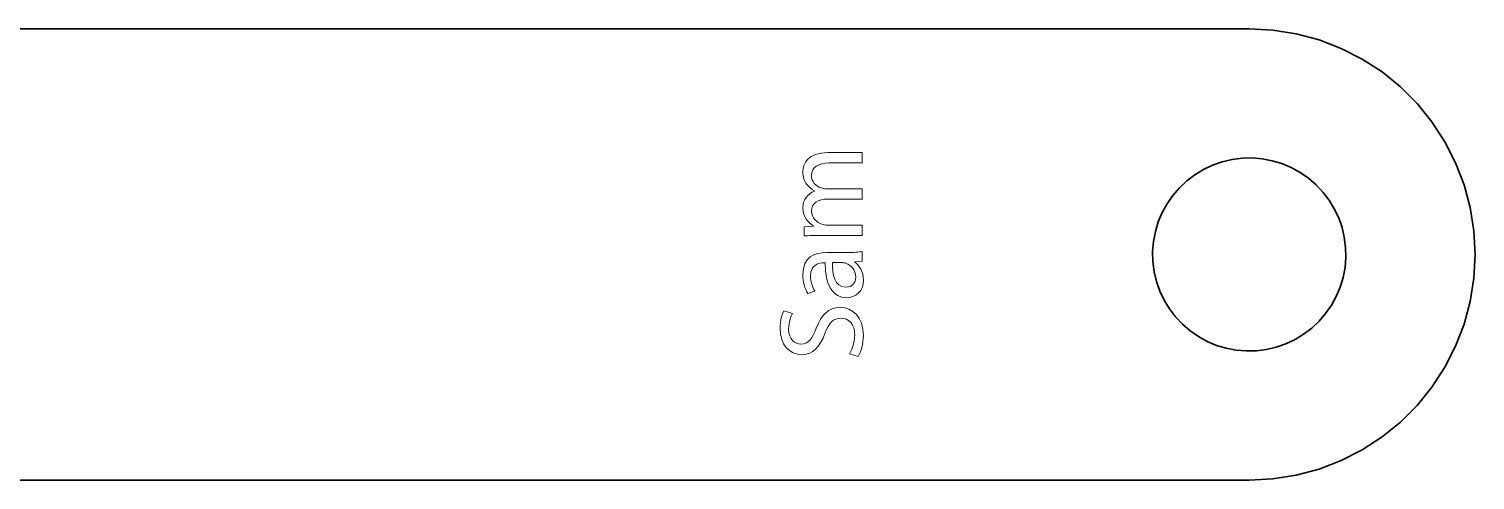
# Model space of a CAD drawing. Header units: millimetres. Extents: x 4 to 295, y -240 to -4.
# Drawn here: x 151.01 to 180.96, y -176.89 to -167.54 of the extents above; entities that cross this region are included whole.
import ezdxf

# ---------------------------------------------------------------- set-up
doc = ezdxf.new("R2010")
doc.units = ezdxf.units.MM
doc.header["$MEASUREMENT"] = 0
doc.layers.add('Layer 1', color=7, linetype='Continuous', lineweight=0)

# ---------------------------------------------------------------- blocks, each defined once
blk = doc.blocks.new('Block_21')
at = {"layer": 'Layer 1', "color": 240, "lineweight": 0, "true_color": 0xff1c24}
for points, knots in [([(167.388, -171.816), (167.264, -171.816), (167.162, -171.819), (167.063, -171.826), (167.063, -171.826), (167.063, -171.635), (167.063, -171.635), (167.063, -171.635), (167.257, -171.625), (167.257, -171.625), (167.257, -171.625), (167.257, -171.617), (167.257, -171.617), (167.143, -171.55), (167.036, -171.438), (167.036, -171.24), (167.036, -171.076), (167.135, -170.952), (167.277, -170.9), (167.277, -170.9), (167.277, -170.895), (167.277, -170.895), (167.21, -170.858), (167.158, -170.81), (167.12, -170.761), (167.066, -170.689), (167.036, -170.609), (167.036, -170.495), (167.036, -170.336), (167.14, -170.1), (167.557, -170.1), (167.557, -170.1), (168.265, -170.1), (168.265, -170.1), (168.265, -170.1), (168.265, -170.314), (168.265, -170.314), (168.265, -170.314), (167.585, -170.314), (167.585, -170.314), (167.354, -170.314), (167.215, -170.398), (167.215, -170.575), (167.215, -170.699), (167.307, -170.796), (167.413, -170.833), (167.443, -170.843), (167.483, -170.85), (167.522, -170.85), (167.522, -170.85), (168.265, -170.85), (168.265, -170.85), (168.265, -170.85), (168.265, -171.064), (168.265, -171.064), (168.265, -171.064), (167.545, -171.064), (167.545, -171.064), (167.354, -171.064), (167.215, -171.148), (167.215, -171.314), (167.215, -171.451), (167.324, -171.55), (167.433, -171.585), (167.465, -171.597), (167.503, -171.602), (167.54, -171.602), (167.54, -171.602), (168.265, -171.602), (168.265, -171.602), (168.265, -171.602), (168.265, -171.816), (168.265, -171.816), (168.265, -171.816), (167.388, -171.816), (167.388, -171.816)], [0, 0, 0, 0, 1, 1, 1, 2, 2, 2, 3, 3, 3, 4, 4, 4, 5, 5, 5, 6, 6, 6, 7, 7, 7, 8, 8, 8, 9, 9, 9, 10, 10, 10, 11, 11, 11, 12, 12, 12, 13, 13, 13, 14, 14, 14, 15, 15, 15, 16, 16, 16, 17, 17, 17, 18, 18, 18, 19, 19, 19, 20, 20, 20, 21, 21, 21, 22, 22, 22, 23, 23, 23, 24, 24, 24, 25, 25, 25, 25]), ([(168.265, -172.348), (168.265, -172.348), (168.113, -172.365), (168.113, -172.365), (168.113, -172.365), (168.113, -172.373), (168.113, -172.373), (168.208, -172.44), (168.292, -172.569), (168.292, -172.74), (168.292, -172.984), (168.121, -173.108), (167.947, -173.108), (167.656, -173.108), (167.498, -172.85), (167.5, -172.385), (167.5, -172.385), (167.475, -172.385), (167.475, -172.385), (167.376, -172.385), (167.197, -172.413), (167.197, -172.658), (167.197, -172.77), (167.232, -172.887), (167.287, -172.971), (167.287, -172.971), (167.143, -173.021), (167.143, -173.021), (167.078, -172.922), (167.036, -172.778), (167.036, -172.626), (167.036, -172.259), (167.287, -172.169), (167.528, -172.169), (167.528, -172.169), (167.977, -172.169), (167.977, -172.169), (168.081, -172.169), (168.183, -172.164), (168.265, -172.149), (168.265, -172.149), (168.265, -172.348), (168.265, -172.348)], [0, 0, 0, 0, 1, 1, 1, 2, 2, 2, 3, 3, 3, 4, 4, 4, 5, 5, 5, 6, 6, 6, 7, 7, 7, 8, 8, 8, 9, 9, 9, 10, 10, 10, 11, 11, 11, 12, 12, 12, 13, 13, 13, 14, 14, 14, 14]), ([(167.652, -172.38), (167.647, -172.619), (167.689, -172.889), (167.922, -172.889), (168.064, -172.889), (168.131, -172.795), (168.131, -172.683), (168.131, -172.527), (168.032, -172.427), (167.93, -172.393), (167.907, -172.385), (167.883, -172.38), (167.86, -172.38), (167.86, -172.38), (167.652, -172.38), (167.652, -172.38)], [0, 0, 0, 0, 1, 1, 1, 2, 2, 2, 3, 3, 3, 4, 4, 4, 5, 5, 5, 5]), ([(168.002, -174.268), (168.061, -174.171), (168.111, -174.03), (168.111, -173.881), (168.111, -173.66), (167.994, -173.531), (167.825, -173.531), (167.669, -173.531), (167.58, -173.62), (167.493, -173.846), (167.396, -174.119), (167.254, -174.288), (167.018, -174.288), (166.758, -174.288), (166.564, -174.072), (166.564, -173.747), (166.564, -173.575), (166.604, -173.451), (166.646, -173.377), (166.646, -173.377), (166.822, -173.436), (166.822, -173.436), (166.792, -173.491), (166.743, -173.603), (166.743, -173.754), (166.743, -173.982), (166.879, -174.069), (166.994, -174.069), (167.15, -174.069), (167.227, -173.968), (167.316, -173.737), (167.426, -173.454), (167.562, -173.31), (167.808, -173.31), (168.066, -173.31), (168.29, -173.501), (168.29, -173.896), (168.29, -174.057), (168.243, -174.233), (168.183, -174.323), (168.183, -174.323), (168.002, -174.268), (168.002, -174.268)], [0, 0, 0, 0, 1, 1, 1, 2, 2, 2, 3, 3, 3, 4, 4, 4, 5, 5, 5, 6, 6, 6, 7, 7, 7, 8, 8, 8, 9, 9, 9, 10, 10, 10, 11, 11, 11, 12, 12, 12, 13, 13, 13, 14, 14, 14, 14])]:
    blk.add_open_spline(points, degree=3, knots=knots, dxfattribs=at)

msp = doc.modelspace()

# ---------------------------------------------------------------- linework, layer by layer
at = {"layer": 'Layer 1', "color": 18, "lineweight": 35, "true_color": 0x000000}
for points, knots in [([(8.945, -176.888), (8.945, -176.888), (8.456, -176.862), (8.456, -176.862), (8.456, -176.862), (7.973, -176.785), (7.973, -176.785), (7.973, -176.785), (7.5, -176.659), (7.5, -176.659), (7.5, -176.659), (7.043, -176.483), (7.043, -176.483), (7.043, -176.483), (6.607, -176.261), (6.607, -176.261), (6.607, -176.261), (6.197, -175.994), (6.197, -175.994), (6.197, -175.994), (5.816, -175.686), (5.816, -175.686), (5.816, -175.686), (5.47, -175.34), (5.47, -175.34), (5.47, -175.34), (5.162, -174.96), (5.162, -174.96), (5.162, -174.96), (4.895, -174.55), (4.895, -174.55), (4.895, -174.55), (4.673, -174.113), (4.673, -174.113), (4.673, -174.113), (4.498, -173.656), (4.498, -173.656), (4.498, -173.656), (4.371, -173.184), (4.371, -173.184), (4.371, -173.184), (4.295, -172.7), (4.295, -172.7), (4.295, -172.7), (4.269, -172.211), (4.269, -172.211), (4.269, -172.211), (4.295, -171.723), (4.295, -171.723), (4.295, -171.723), (4.371, -171.239), (4.371, -171.239), (4.371, -171.239), (4.498, -170.766), (4.498, -170.766), (4.498, -170.766), (4.673, -170.31), (4.673, -170.31), (4.673, -170.31), (4.895, -169.873), (4.895, -169.873), (4.895, -169.873), (5.162, -169.463), (5.162, -169.463), (5.162, -169.463), (5.47, -169.083), (5.47, -169.083), (5.47, -169.083), (5.816, -168.736), (5.816, -168.736), (5.816, -168.736), (6.197, -168.428), (6.197, -168.428), (6.197, -168.428), (6.607, -168.162), (6.607, -168.162), (6.607, -168.162), (7.043, -167.94), (7.043, -167.94), (7.043, -167.94), (7.5, -167.764), (7.5, -167.764), (7.5, -167.764), (7.973, -167.638), (7.973, -167.638), (7.973, -167.638), (8.456, -167.561), (8.456, -167.561), (8.456, -167.561), (8.945, -167.535), (8.945, -167.535), (8.945, -167.535), (176.279, -167.535), (176.279, -167.535), (176.279, -167.535), (176.768, -167.561), (176.768, -167.561), (176.768, -167.561), (177.251, -167.638), (177.251, -167.638), (177.251, -167.638), (177.724, -167.764), (177.724, -167.764), (177.724, -167.764), (178.181, -167.94), (178.181, -167.94), (178.181, -167.94), (178.617, -168.162), (178.617, -168.162), (178.617, -168.162), (179.028, -168.428), (179.028, -168.428), (179.028, -168.428), (179.408, -168.736), (179.408, -168.736), (179.408, -168.736), (179.754, -169.083), (179.754, -169.083), (179.754, -169.083), (180.062, -169.463), (180.062, -169.463), (180.062, -169.463), (180.329, -169.873), (180.329, -169.873), (180.329, -169.873), (180.551, -170.31), (180.551, -170.31), (180.551, -170.31), (180.726, -170.766), (180.726, -170.766), (180.726, -170.766), (180.853, -171.239), (180.853, -171.239), (180.853, -171.239), (180.93, -171.723), (180.93, -171.723), (180.93, -171.723), (180.955, -172.211), (180.955, -172.211), (180.955, -172.211), (180.93, -172.7), (180.93, -172.7), (180.93, -172.7), (180.853, -173.184), (180.853, -173.184), (180.853, -173.184), (180.726, -173.656), (180.726, -173.656), (180.726, -173.656), (180.551, -174.113), (180.551, -174.113), (180.551, -174.113), (180.329, -174.55), (180.329, -174.55), (180.329, -174.55), (180.062, -174.96), (180.062, -174.96), (180.062, -174.96), (179.754, -175.34), (179.754, -175.34), (179.754, -175.34), (179.408, -175.686), (179.408, -175.686), (179.408, -175.686), (179.028, -175.994), (179.028, -175.994), (179.028, -175.994), (178.617, -176.261), (178.617, -176.261), (178.617, -176.261), (178.181, -176.483), (178.181, -176.483), (178.181, -176.483), (177.724, -176.659), (177.724, -176.659), (177.724, -176.659), (177.251, -176.785), (177.251, -176.785), (177.251, -176.785), (176.768, -176.862), (176.768, -176.862), (176.768, -176.862), (176.279, -176.888), (176.279, -176.888), (176.279, -176.888), (8.945, -176.888), (8.945, -176.888)], [0, 0, 0, 0, 1, 1, 1, 2, 2, 2, 3, 3, 3, 4, 4, 4, 5, 5, 5, 6, 6, 6, 7, 7, 7, 8, 8, 8, 9, 9, 9, 10, 10, 10, 11, 11, 11, 12, 12, 12, 13, 13, 13, 14, 14, 14, 15, 15, 15, 16, 16, 16, 17, 17, 17, 18, 18, 18, 19, 19, 19, 20, 20, 20, 21, 21, 21, 22, 22, 22, 23, 23, 23, 24, 24, 24, 25, 25, 25, 26, 26, 26, 27, 27, 27, 28, 28, 28, 29, 29, 29, 30, 30, 30, 31, 31, 31, 32, 32, 32, 33, 33, 33, 34, 34, 34, 35, 35, 35, 36, 36, 36, 37, 37, 37, 38, 38, 38, 39, 39, 39, 40, 40, 40, 41, 41, 41, 42, 42, 42, 43, 43, 43, 44, 44, 44, 45, 45, 45, 46, 46, 46, 47, 47, 47, 48, 48, 48, 49, 49, 49, 50, 50, 50, 51, 51, 51, 52, 52, 52, 53, 53, 53, 54, 54, 54, 55, 55, 55, 56, 56, 56, 57, 57, 57, 58, 58, 58, 59, 59, 59, 60, 60, 60, 61, 61, 61, 62, 62, 62, 62]), ([(177.148, -170.409), (177.148, -170.409), (176.955, -170.328), (176.955, -170.328), (176.955, -170.328), (176.754, -170.268), (176.754, -170.268), (176.754, -170.268), (176.548, -170.229), (176.548, -170.229), (176.548, -170.229), (176.34, -170.211), (176.34, -170.211), (176.34, -170.211), (176.13, -170.216), (176.13, -170.216), (176.13, -170.216), (175.923, -170.243), (175.923, -170.243), (175.923, -170.243), (175.719, -170.291), (175.719, -170.291), (175.719, -170.291), (175.521, -170.36), (175.521, -170.36), (175.521, -170.36), (175.332, -170.449), (175.332, -170.449), (175.332, -170.449), (175.153, -170.558), (175.153, -170.558), (175.153, -170.558), (174.986, -170.685), (174.986, -170.685), (174.986, -170.685), (174.833, -170.828), (174.833, -170.828), (174.833, -170.828), (174.697, -170.987), (174.697, -170.987), (174.697, -170.987), (174.577, -171.159), (174.577, -171.159), (174.577, -171.159), (174.477, -171.343), (174.477, -171.343), (174.477, -171.343), (174.396, -171.536), (174.396, -171.536), (174.396, -171.536), (174.335, -171.736), (174.335, -171.736), (174.335, -171.736), (174.296, -171.942), (174.296, -171.942), (174.296, -171.942), (174.279, -172.151), (174.279, -172.151), (174.279, -172.151), (174.284, -172.36), (174.284, -172.36), (174.284, -172.36), (174.31, -172.568), (174.31, -172.568), (174.31, -172.568), (174.358, -172.772), (174.358, -172.772), (174.358, -172.772), (174.427, -172.97), (174.427, -172.97), (174.427, -172.97), (174.517, -173.159), (174.517, -173.159), (174.517, -173.159), (174.625, -173.338), (174.625, -173.338), (174.625, -173.338), (174.752, -173.505), (174.752, -173.505), (174.752, -173.505), (174.896, -173.657), (174.896, -173.657), (174.896, -173.657), (175.054, -173.794), (175.054, -173.794), (175.054, -173.794), (175.227, -173.913), (175.227, -173.913), (175.227, -173.913), (175.41, -174.014), (175.41, -174.014), (175.41, -174.014), (175.603, -174.095), (175.603, -174.095), (175.603, -174.095), (175.804, -174.155), (175.804, -174.155), (175.804, -174.155), (176.01, -174.194), (176.01, -174.194), (176.01, -174.194), (176.218, -174.211), (176.218, -174.211), (176.218, -174.211), (176.428, -174.207), (176.428, -174.207), (176.428, -174.207), (176.636, -174.18), (176.636, -174.18), (176.636, -174.18), (176.839, -174.132), (176.839, -174.132), (176.839, -174.132), (177.037, -174.063), (177.037, -174.063), (177.037, -174.063), (177.227, -173.974), (177.227, -173.974), (177.227, -173.974), (177.406, -173.865), (177.406, -173.865), (177.406, -173.865), (177.572, -173.738), (177.572, -173.738), (177.572, -173.738), (177.725, -173.595), (177.725, -173.595), (177.725, -173.595), (177.861, -173.436), (177.861, -173.436), (177.861, -173.436), (177.981, -173.264), (177.981, -173.264), (177.981, -173.264), (178.081, -173.08), (178.081, -173.08), (178.081, -173.08), (178.162, -172.887), (178.162, -172.887), (178.162, -172.887), (178.223, -172.687), (178.223, -172.687), (178.223, -172.687), (178.262, -172.481), (178.262, -172.481), (178.262, -172.481), (178.279, -172.272), (178.279, -172.272), (178.279, -172.272), (178.274, -172.063), (178.274, -172.063), (178.274, -172.063), (178.248, -171.855), (178.248, -171.855), (178.248, -171.855), (178.2, -171.651), (178.2, -171.651), (178.2, -171.651), (178.131, -171.453), (178.131, -171.453), (178.131, -171.453), (178.041, -171.264), (178.041, -171.264), (178.041, -171.264), (177.933, -171.085), (177.933, -171.085), (177.933, -171.085), (177.806, -170.918), (177.806, -170.918), (177.806, -170.918), (177.662, -170.766), (177.662, -170.766), (177.662, -170.766), (177.504, -170.629), (177.504, -170.629), (177.504, -170.629), (177.332, -170.51), (177.332, -170.51), (177.332, -170.51), (177.148, -170.409), (177.148, -170.409)], [0, 0, 0, 0, 1, 1, 1, 2, 2, 2, 3, 3, 3, 4, 4, 4, 5, 5, 5, 6, 6, 6, 7, 7, 7, 8, 8, 8, 9, 9, 9, 10, 10, 10, 11, 11, 11, 12, 12, 12, 13, 13, 13, 14, 14, 14, 15, 15, 15, 16, 16, 16, 17, 17, 17, 18, 18, 18, 19, 19, 19, 20, 20, 20, 21, 21, 21, 22, 22, 22, 23, 23, 23, 24, 24, 24, 25, 25, 25, 26, 26, 26, 27, 27, 27, 28, 28, 28, 29, 29, 29, 30, 30, 30, 31, 31, 31, 32, 32, 32, 33, 33, 33, 34, 34, 34, 35, 35, 35, 36, 36, 36, 37, 37, 37, 38, 38, 38, 39, 39, 39, 40, 40, 40, 41, 41, 41, 42, 42, 42, 43, 43, 43, 44, 44, 44, 45, 45, 45, 46, 46, 46, 47, 47, 47, 48, 48, 48, 49, 49, 49, 50, 50, 50, 51, 51, 51, 52, 52, 52, 53, 53, 53, 54, 54, 54, 55, 55, 55, 56, 56, 56, 57, 57, 57, 58, 58, 58, 59, 59, 59, 60, 60, 60, 60])]:
    msp.add_open_spline(points, degree=3, knots=knots, dxfattribs=at)

# ---------------------------------------------------------------- block references
at = {"layer": 'Layer 1'}
msp.add_blockref('Block_21', (0, 0), dxfattribs=at)

doc.saveas('drawing.dxf')
